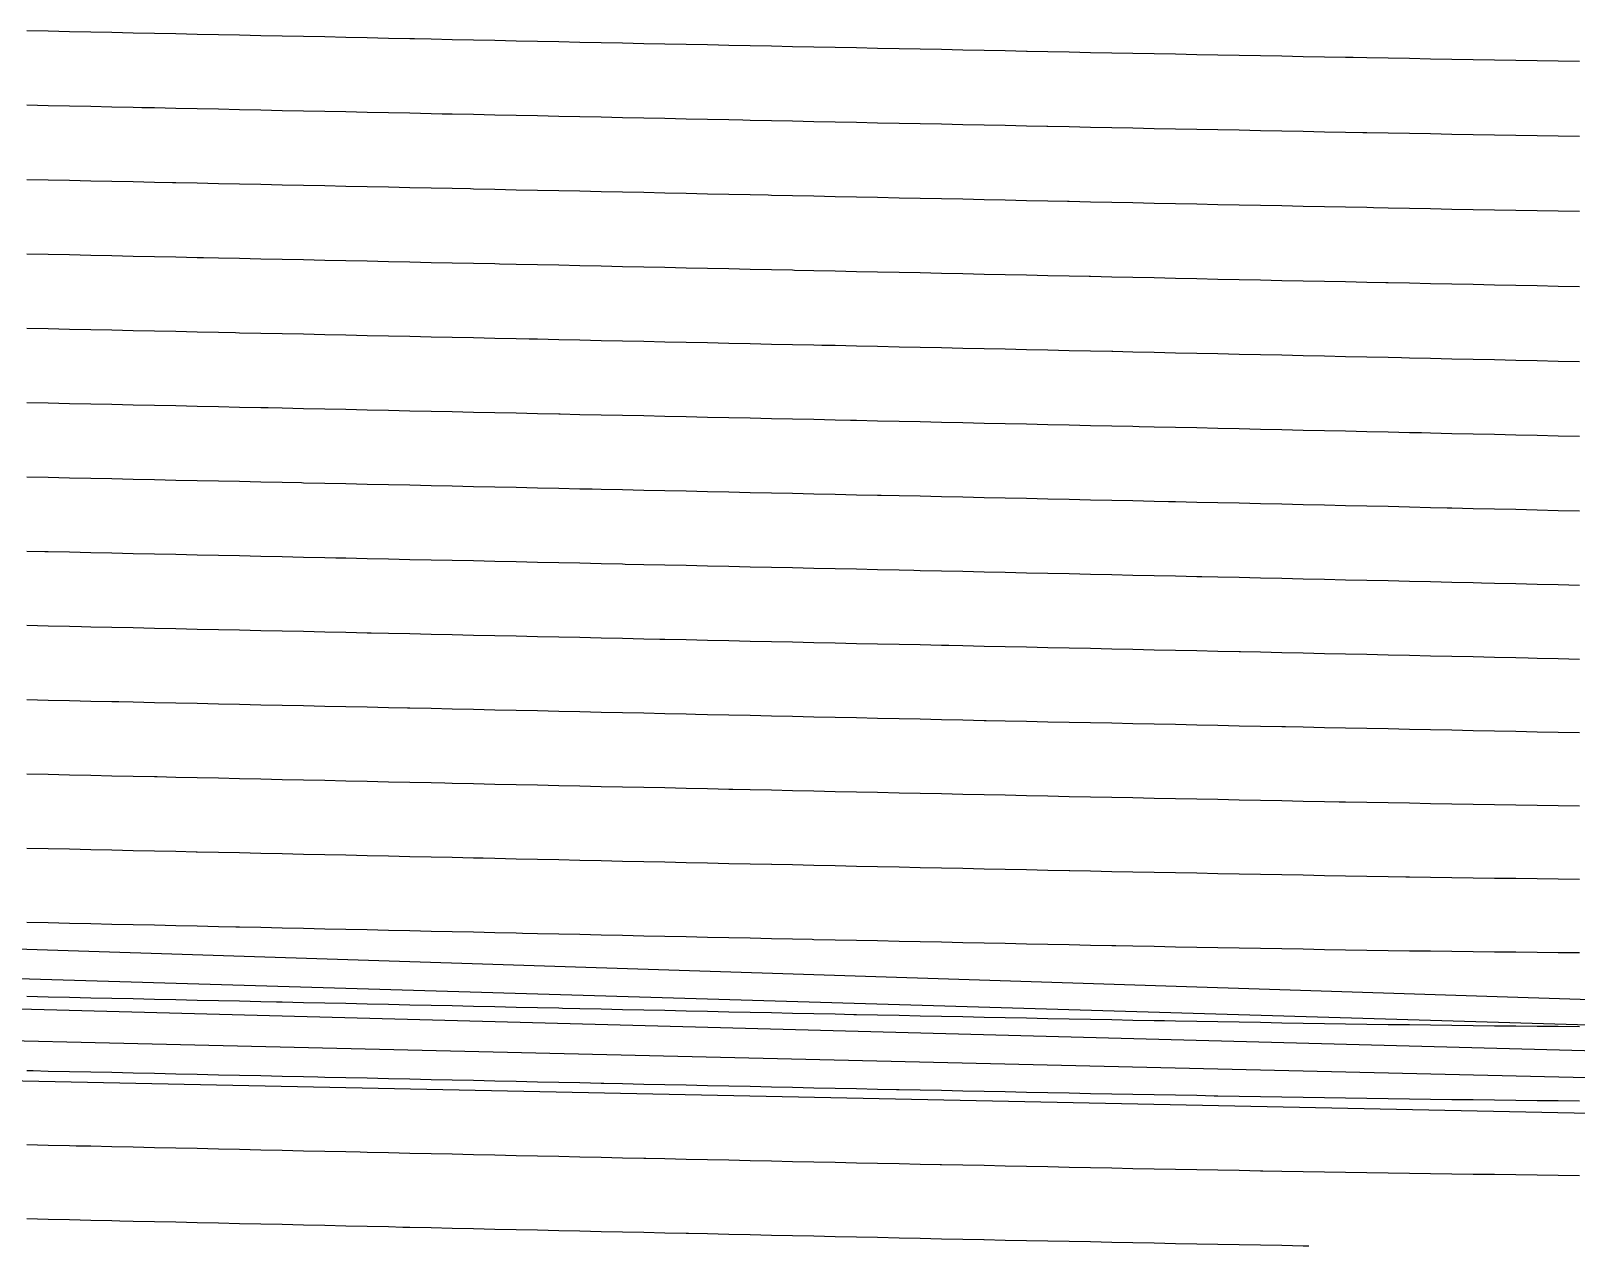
# Model space of a CAD drawing. Header units: metres. Extents: x 3387 to 5486, y 40 to 163.
# Drawn here: x 4246.3 to 4399, y 40 to 160.1 of the extents above; entities that cross this region are included whole.
import ezdxf

# ---------------------------------------------------------------- set-up
doc = ezdxf.new("R2010")
doc.units = ezdxf.units.M
for name, color, linetype in [('Contour_Level_10', 7, 'Continuous'), ('Contour_Level_11', 7, 'Continuous'), ('Contour_Level_12', 7, 'Continuous'), ('Contour_Level_13', 7, 'Continuous'), ('Contour_Level_14', 7, 'Continuous'), ('Contour_Level_15', 7, 'Continuous'), ('Contour_Level_16', 7, 'Continuous'), ('Contour_Level_17', 7, 'Continuous'), ('Contour_Level_18', 7, 'Continuous'), ('Contour_Level_19', 7, 'Continuous'), ('Contour_Level_20', 7, 'Continuous'), ('Contour_Level_21', 7, 'Continuous'), ('Contour_Level_22', 7, 'Continuous'), ('Contour_Level_23', 7, 'Continuous'), ('Contour_Level_5', 7, 'Continuous'), ('Contour_Level_6', 7, 'Continuous'), ('Contour_Level_7', 7, 'Continuous'), ('Contour_Level_8', 7, 'Continuous'), ('Contour_Level_9', 7, 'Continuous')]:
    doc.layers.add(name, color=color, linetype=linetype)

msp = doc.modelspace()

# ---------------------------------------------------------------- linework, layer by layer
at = {"layer": 'Contour_Level_10'}
msp.add_lwpolyline([(4399.33, 119.99), (4397.23, 120.04), (4395.13, 120.09), (4393.03, 120.14), (4390.93, 120.19), (4388.83, 120.24), (4386.72, 120.28), (4384.62, 120.33), (4383.7, 120.35), (4382.52, 120.38), (4380.42, 120.43), (4378.32, 120.47), (4376.22, 120.52), (4374.12, 120.57), (4372.02, 120.61), (4369.92, 120.66), (4367.81, 120.71), (4365.71, 120.75), (4363.61, 120.8), (4361.51, 120.85), (4359.41, 120.89), (4357.31, 120.94), (4355.82, 120.97), (4355.21, 120.98), (4353.11, 121.03), (4351.01, 121.07), (4348.9, 121.12), (4346.8, 121.17), (4344.7, 121.21), (4342.6, 121.26), (4340.5, 121.3), (4338.4, 121.35), (4336.3, 121.39), (4334.2, 121.44), (4332.1, 121.48), (4329.99, 121.53), (4327.89, 121.58), (4327.32, 121.59), (4325.79, 121.62), (4323.69, 121.67), (4321.59, 121.71), (4319.49, 121.76), (4317.39, 121.8), (4315.29, 121.85), (4313.19, 121.89), (4311.08, 121.94), (4308.98, 121.98), (4306.88, 122.03), (4304.78, 122.07), (4302.68, 122.12), (4300.58, 122.16), (4298.63, 122.21), (4298.48, 122.21), (4296.38, 122.25), (4294.28, 122.3), (4292.17, 122.34), (4290.07, 122.39), (4287.97, 122.43), (4285.87, 122.48), (4283.77, 122.52), (4281.67, 122.57), (4279.57, 122.61), (4277.47, 122.66), (4275.37, 122.7), (4273.26, 122.75), (4271.16, 122.79), (4269.78, 122.82), (4269.06, 122.84), (4266.96, 122.88), (4264.86, 122.93), (4262.76, 122.97), (4260.66, 123.02), (4258.56, 123.06), (4256.46, 123.11), (4254.35, 123.15), (4252.25, 123.2), (4250.15, 123.24), (4248.05, 123.29), (4245.95, 123.33)], dxfattribs=at)
at = {"layer": 'Contour_Level_11'}
msp.add_lwpolyline([(4399.33, 112.62), (4397.23, 112.67), (4395.13, 112.72), (4393.03, 112.78), (4390.93, 112.83), (4388.83, 112.87), (4386.72, 112.92), (4386.26, 112.93), (4384.62, 112.97), (4382.52, 113.02), (4380.42, 113.07), (4378.32, 113.12), (4376.22, 113.16), (4374.12, 113.21), (4372.02, 113.26), (4369.92, 113.31), (4367.81, 113.35), (4365.71, 113.4), (4363.61, 113.45), (4361.51, 113.49), (4359.41, 113.54), (4358.73, 113.55), (4357.31, 113.58), (4355.21, 113.63), (4353.11, 113.68), (4351.01, 113.72), (4348.9, 113.77), (4346.8, 113.81), (4344.7, 113.86), (4342.6, 113.9), (4340.5, 113.95), (4338.4, 114), (4336.3, 114.04), (4334.2, 114.09), (4332.1, 114.13), (4330.34, 114.17), (4329.99, 114.18), (4327.89, 114.22), (4325.79, 114.27), (4323.69, 114.32), (4321.59, 114.36), (4319.49, 114.41), (4317.39, 114.45), (4315.29, 114.5), (4313.19, 114.54), (4311.08, 114.59), (4308.98, 114.63), (4306.88, 114.68), (4304.78, 114.72), (4302.68, 114.77), (4301.78, 114.79), (4300.58, 114.81), (4298.48, 114.86), (4296.38, 114.91), (4294.28, 114.95), (4292.17, 115), (4290.07, 115.04), (4287.97, 115.09), (4285.87, 115.13), (4283.77, 115.18), (4281.67, 115.22), (4279.57, 115.27), (4277.47, 115.31), (4275.37, 115.36), (4273.26, 115.4), (4273.09, 115.41), (4271.16, 115.45), (4269.06, 115.49), (4266.96, 115.54), (4264.86, 115.58), (4262.76, 115.63), (4260.66, 115.67), (4258.56, 115.72), (4256.46, 115.76), (4254.35, 115.81), (4252.25, 115.85), (4250.15, 115.9), (4248.05, 115.94), (4245.95, 115.99)], dxfattribs=at)
at = {"layer": 'Contour_Level_12'}
msp.add_lwpolyline([(4399.33, 105.28), (4397.23, 105.34), (4395.13, 105.39), (4393.03, 105.44), (4390.93, 105.49), (4389.64, 105.52), (4388.83, 105.54), (4386.72, 105.59), (4384.62, 105.63), (4382.52, 105.68), (4380.42, 105.73), (4378.32, 105.78), (4376.22, 105.82), (4374.12, 105.87), (4372.02, 105.92), (4369.92, 105.96), (4367.81, 106.01), (4365.71, 106.06), (4363.61, 106.1), (4362.02, 106.14), (4361.51, 106.15), (4359.41, 106.19), (4357.31, 106.24), (4355.21, 106.28), (4353.11, 106.33), (4351.01, 106.38), (4348.9, 106.42), (4346.8, 106.47), (4344.7, 106.51), (4342.6, 106.56), (4340.5, 106.6), (4338.4, 106.65), (4336.3, 106.69), (4334.2, 106.74), (4333.56, 106.75), (4332.1, 106.79), (4329.99, 106.83), (4327.89, 106.88), (4325.79, 106.92), (4323.69, 106.97), (4321.59, 107.01), (4319.49, 107.06), (4317.39, 107.1), (4315.29, 107.15), (4313.19, 107.2), (4311.08, 107.24), (4308.98, 107.29), (4306.88, 107.33), (4305.05, 107.37), (4304.78, 107.38), (4302.68, 107.42), (4300.58, 107.47), (4298.48, 107.51), (4296.38, 107.56), (4294.28, 107.61), (4292.17, 107.65), (4290.07, 107.7), (4287.97, 107.74), (4285.87, 107.79), (4283.77, 107.83), (4281.67, 107.88), (4279.57, 107.92), (4277.47, 107.97), (4276.48, 107.99), (4275.37, 108.01), (4273.26, 108.06), (4271.16, 108.1), (4269.06, 108.15), (4266.96, 108.2), (4264.86, 108.24), (4262.76, 108.29), (4260.66, 108.33), (4258.56, 108.38), (4256.46, 108.42), (4254.35, 108.47), (4252.25, 108.51), (4250.15, 108.56), (4248.05, 108.6), (4247.72, 108.61), (4245.95, 108.65)], dxfattribs=at)
at = {"layer": 'Contour_Level_13'}
msp.add_lwpolyline([(4399.33, 97.98), (4397.23, 98.03), (4395.13, 98.08), (4394.25, 98.1), (4393.03, 98.13), (4390.93, 98.18), (4388.83, 98.22), (4386.72, 98.27), (4384.62, 98.31), (4382.52, 98.36), (4380.42, 98.41), (4378.32, 98.45), (4376.22, 98.5), (4374.12, 98.54), (4372.02, 98.59), (4369.92, 98.63), (4367.81, 98.68), (4365.82, 98.72), (4365.71, 98.72), (4363.61, 98.77), (4361.51, 98.81), (4359.41, 98.86), (4357.31, 98.9), (4355.21, 98.95), (4353.11, 98.99), (4351.01, 99.04), (4348.9, 99.08), (4346.8, 99.13), (4344.7, 99.17), (4342.6, 99.22), (4340.5, 99.26), (4338.4, 99.31), (4337.01, 99.34), (4336.3, 99.35), (4334.2, 99.4), (4332.1, 99.44), (4329.99, 99.49), (4327.89, 99.53), (4325.79, 99.58), (4323.69, 99.62), (4321.59, 99.67), (4319.49, 99.72), (4317.39, 99.76), (4315.29, 99.81), (4313.19, 99.85), (4311.08, 99.9), (4308.98, 99.94), (4308.46, 99.95), (4306.88, 99.99), (4304.78, 100.03), (4302.68, 100.08), (4300.58, 100.13), (4298.48, 100.17), (4296.38, 100.22), (4294.28, 100.26), (4292.17, 100.31), (4290.07, 100.35), (4287.97, 100.4), (4285.87, 100.44), (4283.77, 100.49), (4281.67, 100.54), (4279.97, 100.57), (4279.57, 100.58), (4277.47, 100.63), (4275.37, 100.67), (4273.26, 100.72), (4271.16, 100.76), (4269.06, 100.81), (4266.96, 100.85), (4264.86, 100.9), (4262.76, 100.94), (4260.66, 100.99), (4258.56, 101.04), (4256.46, 101.08), (4254.35, 101.13), (4252.25, 101.17), (4251.34, 101.19), (4250.15, 101.22), (4248.05, 101.26), (4245.95, 101.31)], dxfattribs=at)
at = {"layer": 'Contour_Level_14'}
msp.add_lwpolyline([(4399.33, 90.72), (4397.23, 90.76), (4395.13, 90.8), (4393.03, 90.84), (4390.93, 90.89), (4388.83, 90.93), (4386.72, 90.97), (4384.62, 91.01), (4382.52, 91.05), (4380.42, 91.1), (4378.32, 91.14), (4376.22, 91.18), (4374.12, 91.22), (4372.02, 91.27), (4370.27, 91.3), (4369.92, 91.31), (4367.81, 91.35), (4365.71, 91.39), (4363.61, 91.44), (4361.51, 91.48), (4359.41, 91.53), (4357.31, 91.57), (4355.21, 91.61), (4353.11, 91.66), (4351.01, 91.7), (4348.9, 91.75), (4346.8, 91.79), (4344.7, 91.83), (4342.6, 91.88), (4340.71, 91.92), (4340.5, 91.92), (4338.4, 91.97), (4336.3, 92.01), (4334.2, 92.06), (4332.1, 92.1), (4329.99, 92.15), (4327.89, 92.19), (4325.79, 92.24), (4323.69, 92.28), (4321.59, 92.33), (4319.49, 92.38), (4317.39, 92.42), (4315.29, 92.47), (4313.19, 92.51), (4312, 92.54), (4311.08, 92.56), (4308.98, 92.6), (4306.88, 92.65), (4304.78, 92.69), (4302.68, 92.74), (4300.58, 92.79), (4298.48, 92.83), (4296.38, 92.88), (4294.28, 92.92), (4292.17, 92.97), (4290.07, 93.01), (4287.97, 93.06), (4285.87, 93.11), (4283.77, 93.15), (4283.55, 93.16), (4281.67, 93.2), (4279.57, 93.24), (4277.47, 93.29), (4275.37, 93.33), (4273.26, 93.38), (4271.16, 93.42), (4269.06, 93.47), (4266.96, 93.52), (4264.86, 93.56), (4262.76, 93.61), (4260.66, 93.65), (4258.56, 93.7), (4256.46, 93.74), (4255.04, 93.77), (4254.35, 93.79), (4252.25, 93.83), (4250.15, 93.88), (4248.05, 93.92), (4245.95, 93.97)], dxfattribs=at)
at = {"layer": 'Contour_Level_15'}
msp.add_lwpolyline([(4399.33, 83.48), (4397.23, 83.51), (4395.13, 83.54), (4393.03, 83.58), (4390.93, 83.61), (4388.83, 83.65), (4386.72, 83.68), (4384.62, 83.72), (4382.52, 83.76), (4380.42, 83.79), (4378.32, 83.83), (4376.22, 83.87), (4375.59, 83.88), (4374.12, 83.91), (4372.02, 83.95), (4369.92, 83.99), (4367.81, 84.03), (4365.71, 84.07), (4363.61, 84.12), (4361.51, 84.16), (4359.41, 84.2), (4357.31, 84.24), (4355.21, 84.29), (4353.11, 84.33), (4351.01, 84.37), (4348.9, 84.41), (4346.8, 84.46), (4344.7, 84.5), (4344.7, 84.5), (4342.6, 84.55), (4340.5, 84.59), (4338.4, 84.63), (4336.3, 84.68), (4334.2, 84.72), (4332.1, 84.77), (4329.99, 84.81), (4327.89, 84.86), (4325.79, 84.9), (4323.69, 84.95), (4321.59, 84.99), (4319.49, 85.04), (4317.39, 85.08), (4315.69, 85.12), (4315.29, 85.13), (4313.19, 85.17), (4311.08, 85.22), (4308.98, 85.27), (4306.88, 85.31), (4304.78, 85.36), (4302.68, 85.4), (4300.58, 85.45), (4298.48, 85.49), (4296.38, 85.54), (4294.28, 85.59), (4292.17, 85.63), (4290.07, 85.68), (4287.97, 85.72), (4287.23, 85.74), (4285.87, 85.77), (4283.77, 85.81), (4281.67, 85.86), (4279.57, 85.91), (4277.47, 85.95), (4275.37, 86), (4273.26, 86.04), (4271.16, 86.09), (4269.06, 86.13), (4266.96, 86.18), (4264.86, 86.23), (4262.76, 86.27), (4260.66, 86.32), (4258.81, 86.36), (4258.56, 86.36), (4256.46, 86.41), (4254.35, 86.45), (4252.25, 86.5), (4250.15, 86.54), (4248.05, 86.59), (4245.95, 86.64)], dxfattribs=at)
at = {"layer": 'Contour_Level_16'}
msp.add_lwpolyline([(4399.33, 76.24), (4397.23, 76.26), (4395.13, 76.28), (4393.03, 76.31), (4390.93, 76.34), (4388.83, 76.37), (4386.72, 76.4), (4384.62, 76.43), (4382.52, 76.46), (4382.17, 76.47), (4380.42, 76.5), (4378.32, 76.53), (4376.22, 76.57), (4374.12, 76.6), (4372.02, 76.64), (4369.92, 76.68), (4367.81, 76.72), (4365.71, 76.76), (4363.61, 76.8), (4361.51, 76.84), (4359.41, 76.88), (4357.31, 76.92), (4355.21, 76.96), (4353.11, 77), (4351.01, 77.04), (4348.97, 77.09), (4348.9, 77.09), (4346.8, 77.13), (4344.7, 77.17), (4342.6, 77.22), (4340.5, 77.26), (4338.4, 77.3), (4336.3, 77.35), (4334.2, 77.39), (4332.1, 77.44), (4329.99, 77.48), (4327.89, 77.52), (4325.79, 77.57), (4323.69, 77.61), (4321.59, 77.66), (4319.53, 77.7), (4319.49, 77.7), (4317.39, 77.75), (4315.29, 77.79), (4313.19, 77.84), (4311.08, 77.89), (4308.98, 77.93), (4306.88, 77.98), (4304.78, 78.02), (4302.68, 78.07), (4300.58, 78.11), (4298.48, 78.16), (4296.38, 78.2), (4294.28, 78.25), (4292.17, 78.3), (4291.01, 78.32), (4290.07, 78.34), (4287.97, 78.39), (4285.87, 78.43), (4283.77, 78.48), (4281.67, 78.53), (4279.57, 78.57), (4277.47, 78.62), (4275.37, 78.66), (4273.26, 78.71), (4271.16, 78.75), (4269.06, 78.8), (4266.96, 78.85), (4264.86, 78.89), (4262.76, 78.94), (4262.67, 78.94), (4260.66, 78.98), (4258.56, 79.03), (4256.46, 79.07), (4254.35, 79.12), (4252.25, 79.17), (4250.15, 79.21), (4248.05, 79.26), (4245.95, 79.3)], dxfattribs=at)
at = {"layer": 'Contour_Level_17'}
msp.add_lwpolyline([(4399.33, 68.98), (4397.23, 68.99), (4395.13, 69.01), (4393.03, 69.03), (4391.03, 69.05), (4390.93, 69.05), (4388.83, 69.08), (4386.72, 69.1), (4384.62, 69.13), (4382.52, 69.16), (4380.42, 69.19), (4378.32, 69.22), (4376.22, 69.26), (4374.12, 69.29), (4372.02, 69.33), (4369.92, 69.36), (4367.81, 69.4), (4365.71, 69.44), (4363.61, 69.48), (4361.51, 69.52), (4359.41, 69.55), (4357.31, 69.59), (4355.21, 69.64), (4353.53, 69.67), (4353.11, 69.68), (4351.01, 69.72), (4348.9, 69.76), (4346.8, 69.8), (4344.7, 69.84), (4342.6, 69.89), (4340.5, 69.93), (4338.4, 69.97), (4336.3, 70.02), (4334.2, 70.06), (4332.1, 70.11), (4329.99, 70.15), (4327.89, 70.19), (4325.79, 70.24), (4323.69, 70.28), (4323.52, 70.29), (4321.59, 70.33), (4319.49, 70.37), (4317.39, 70.42), (4315.29, 70.46), (4313.19, 70.51), (4311.08, 70.55), (4308.98, 70.6), (4306.88, 70.64), (4304.78, 70.69), (4302.68, 70.74), (4300.58, 70.78), (4298.48, 70.83), (4296.38, 70.87), (4294.89, 70.9), (4294.28, 70.92), (4292.17, 70.96), (4290.07, 71.01), (4287.97, 71.06), (4285.87, 71.1), (4283.77, 71.15), (4281.67, 71.19), (4279.57, 71.24), (4277.47, 71.29), (4275.37, 71.33), (4273.26, 71.38), (4271.16, 71.42), (4269.06, 71.47), (4266.96, 71.51), (4266.6, 71.52), (4264.86, 71.56), (4262.76, 71.61), (4260.66, 71.65), (4258.56, 71.7), (4256.46, 71.74), (4254.35, 71.79), (4252.25, 71.84), (4250.15, 71.88), (4248.05, 71.93), (4245.95, 71.97)], dxfattribs=at)
at = {"layer": 'Contour_Level_18'}
msp.add_lwpolyline([(4399.33, 61.67), (4397.23, 61.69), (4395.13, 61.7), (4393.03, 61.72), (4390.93, 61.74), (4388.83, 61.77), (4386.72, 61.79), (4384.62, 61.82), (4382.52, 61.85), (4380.42, 61.88), (4378.32, 61.91), (4376.22, 61.94), (4374.12, 61.97), (4372.02, 62.01), (4369.92, 62.04), (4367.81, 62.08), (4365.71, 62.12), (4363.61, 62.15), (4361.51, 62.19), (4359.41, 62.23), (4358.32, 62.25), (4357.31, 62.27), (4355.21, 62.31), (4353.11, 62.35), (4351.01, 62.39), (4348.9, 62.43), (4346.8, 62.47), (4344.7, 62.52), (4342.6, 62.56), (4340.5, 62.6), (4338.4, 62.65), (4336.3, 62.69), (4334.2, 62.73), (4332.1, 62.78), (4329.99, 62.82), (4327.89, 62.86), (4327.63, 62.87), (4325.79, 62.91), (4323.69, 62.95), (4321.59, 63), (4319.49, 63.04), (4317.39, 63.09), (4315.29, 63.13), (4313.19, 63.18), (4311.08, 63.22), (4308.98, 63.27), (4306.88, 63.31), (4304.78, 63.36), (4302.68, 63.4), (4300.58, 63.45), (4298.87, 63.49), (4298.48, 63.5), (4296.38, 63.54), (4294.28, 63.59), (4292.17, 63.63), (4290.07, 63.68), (4287.97, 63.73), (4285.87, 63.77), (4283.77, 63.82), (4281.67, 63.86), (4279.57, 63.91), (4277.47, 63.96), (4275.37, 64), (4273.26, 64.05), (4271.16, 64.09), (4270.62, 64.11), (4269.06, 64.14), (4266.96, 64.19), (4264.86, 64.23), (4262.76, 64.28), (4260.66, 64.32), (4258.56, 64.37), (4256.46, 64.42), (4254.35, 64.46), (4252.25, 64.51), (4250.15, 64.55), (4248.05, 64.6), (4245.95, 64.65)], dxfattribs=at)
at = {"layer": 'Contour_Level_19'}
for points in [[(3386.6, 97), (5157.42, 40)], [(4399.33, 54.33), (4397.23, 54.35), (4395.13, 54.37), (4393.03, 54.39), (4390.93, 54.41), (4388.83, 54.44), (4386.72, 54.46), (4384.62, 54.49), (4382.52, 54.52), (4380.42, 54.55), (4378.32, 54.58), (4376.22, 54.61), (4374.12, 54.65), (4372.02, 54.68), (4369.92, 54.72), (4367.81, 54.75), (4365.71, 54.79), (4363.61, 54.83), (4363.22, 54.83), (4361.51, 54.87), (4359.41, 54.9), (4357.31, 54.94), (4355.21, 54.98), (4353.11, 55.02), (4351.01, 55.06), (4348.9, 55.11), (4346.8, 55.15), (4344.7, 55.19), (4342.6, 55.23), (4340.5, 55.27), (4338.4, 55.32), (4336.3, 55.36), (4334.2, 55.4), (4332.1, 55.45), (4331.86, 55.45), (4329.99, 55.49), (4327.89, 55.54), (4325.79, 55.58), (4323.69, 55.62), (4321.59, 55.67), (4319.49, 55.71), (4317.39, 55.76), (4315.29, 55.8), (4313.19, 55.85), (4311.08, 55.89), (4308.98, 55.94), (4306.88, 55.98), (4304.78, 56.03), (4302.94, 56.07), (4302.68, 56.08), (4300.58, 56.12), (4298.48, 56.17), (4296.38, 56.21), (4294.28, 56.26), (4292.17, 56.31), (4290.07, 56.35), (4287.97, 56.4), (4285.87, 56.44), (4283.77, 56.49), (4281.67, 56.54), (4279.57, 56.58), (4277.47, 56.63), (4275.37, 56.67), (4274.7, 56.69), (4273.26, 56.72), (4271.16, 56.77), (4269.06, 56.81), (4266.96, 56.86), (4264.86, 56.9), (4262.76, 56.95), (4260.66, 57), (4258.56, 57.04), (4256.46, 57.09), (4254.35, 57.14), (4252.25, 57.18), (4250.15, 57.23), (4248.05, 57.27), (4246.56, 57.31), (4245.95, 57.32)]]:
    msp.add_lwpolyline(points, dxfattribs=at)
at = {"layer": 'Contour_Level_20'}
for points in [[(3386.6, 91.76), (5141.49, 40)], [(4399.33, 46.96), (4397.23, 46.98), (4395.13, 47.01), (4393.03, 47.03), (4390.93, 47.06), (4388.83, 47.09), (4386.72, 47.12), (4384.62, 47.15), (4382.52, 47.18), (4380.42, 47.21), (4378.32, 47.24), (4376.22, 47.28), (4374.12, 47.31), (4372.02, 47.35), (4369.92, 47.38), (4368.05, 47.42), (4367.81, 47.42), (4365.71, 47.46), (4363.61, 47.5), (4361.51, 47.54), (4359.41, 47.57), (4357.31, 47.61), (4355.21, 47.65), (4353.11, 47.69), (4351.01, 47.74), (4348.9, 47.78), (4346.8, 47.82), (4344.7, 47.86), (4342.6, 47.9), (4340.5, 47.95), (4338.4, 47.99), (4336.3, 48.03), (4336.15, 48.04), (4334.2, 48.08), (4332.1, 48.12), (4329.99, 48.16), (4327.89, 48.21), (4325.79, 48.25), (4323.69, 48.3), (4321.59, 48.34), (4319.49, 48.39), (4317.39, 48.43), (4315.29, 48.48), (4313.19, 48.52), (4311.08, 48.57), (4308.98, 48.61), (4307.08, 48.65), (4306.88, 48.66), (4304.78, 48.7), (4302.68, 48.75), (4300.58, 48.79), (4298.48, 48.84), (4296.38, 48.89), (4294.28, 48.93), (4292.17, 48.98), (4290.07, 49.02), (4287.97, 49.07), (4285.87, 49.12), (4283.77, 49.16), (4281.67, 49.21), (4279.57, 49.26), (4278.86, 49.27), (4277.47, 49.3), (4275.37, 49.35), (4273.26, 49.39), (4271.16, 49.44), (4269.06, 49.49), (4266.96, 49.53), (4264.86, 49.58), (4262.76, 49.63), (4260.66, 49.67), (4258.56, 49.72), (4256.46, 49.77), (4254.35, 49.81), (4252.25, 49.86), (4250.81, 49.89), (4250.15, 49.9), (4248.05, 49.95), (4245.95, 50)]]:
    msp.add_lwpolyline(points, dxfattribs=at)
at = {"layer": 'Contour_Level_21'}
for points in [[(3386.6, 86.31), (5126, 40)], [(4372.59, 40), (4372.02, 40.01), (4369.92, 40.05), (4367.81, 40.09), (4365.71, 40.12), (4363.61, 40.16), (4361.51, 40.2), (4359.41, 40.24), (4357.31, 40.28), (4355.21, 40.32), (4353.11, 40.36), (4351.01, 40.41), (4348.9, 40.45), (4346.8, 40.49), (4344.7, 40.53), (4342.6, 40.57), (4340.5, 40.62), (4340.48, 40.62), (4338.4, 40.66), (4336.3, 40.7), (4334.2, 40.75), (4332.1, 40.79), (4329.99, 40.84), (4327.89, 40.88), (4325.79, 40.93), (4323.69, 40.97), (4321.59, 41.01), (4319.49, 41.06), (4317.39, 41.1), (4315.29, 41.15), (4313.19, 41.2), (4311.3, 41.24), (4311.08, 41.24), (4308.98, 41.29), (4306.88, 41.33), (4304.78, 41.38), (4302.68, 41.42), (4300.58, 41.47), (4298.48, 41.52), (4296.38, 41.56), (4294.28, 41.61), (4292.17, 41.65), (4290.07, 41.7), (4287.97, 41.75), (4285.87, 41.79), (4283.77, 41.84), (4283.09, 41.85), (4281.67, 41.89), (4279.57, 41.93), (4277.47, 41.98), (4275.37, 42.02), (4273.26, 42.07), (4271.16, 42.12), (4269.06, 42.16), (4266.96, 42.21), (4264.86, 42.26), (4262.76, 42.3), (4260.66, 42.35), (4258.56, 42.4), (4256.46, 42.44), (4255.13, 42.47), (4254.35, 42.49), (4252.25, 42.54), (4250.15, 42.58), (4248.05, 42.63), (4245.95, 42.68)]]:
    msp.add_lwpolyline(points, dxfattribs=at)
at = {"layer": 'Contour_Level_22'}
msp.add_lwpolyline([(3386.6, 80.45), (5110.37, 40)], dxfattribs=at)
at = {"layer": 'Contour_Level_23'}
msp.add_lwpolyline([(3386.6, 74.05), (5037.4, 40)], dxfattribs=at)
at = {"layer": 'Contour_Level_5'}
msp.add_lwpolyline([(4399.33, 157.07), (4397.23, 157.1), (4395.13, 157.13), (4393.03, 157.16), (4390.93, 157.2), (4388.83, 157.23), (4386.72, 157.27), (4384.62, 157.3), (4382.52, 157.34), (4380.42, 157.38), (4378.32, 157.41), (4376.98, 157.44), (4376.22, 157.45), (4374.12, 157.49), (4372.02, 157.53), (4369.92, 157.57), (4367.81, 157.61), (4365.71, 157.65), (4363.61, 157.69), (4361.51, 157.73), (4359.41, 157.77), (4357.31, 157.81), (4355.21, 157.85), (4353.11, 157.89), (4351.01, 157.93), (4348.9, 157.97), (4346.8, 158.01), (4344.77, 158.06), (4344.7, 158.06), (4342.6, 158.1), (4340.5, 158.14), (4338.4, 158.18), (4336.3, 158.23), (4334.2, 158.27), (4332.1, 158.31), (4329.99, 158.35), (4327.89, 158.4), (4325.79, 158.44), (4323.69, 158.48), (4321.59, 158.52), (4319.49, 158.57), (4317.39, 158.61), (4315.29, 158.65), (4314.26, 158.67), (4313.19, 158.7), (4311.08, 158.74), (4308.98, 158.78), (4306.88, 158.82), (4304.78, 158.87), (4302.68, 158.91), (4300.58, 158.95), (4298.48, 159), (4296.38, 159.04), (4294.28, 159.08), (4292.17, 159.13), (4290.07, 159.17), (4287.97, 159.21), (4285.87, 159.26), (4284.25, 159.29), (4283.77, 159.3), (4281.67, 159.34), (4279.57, 159.39), (4277.47, 159.43), (4275.37, 159.48), (4273.26, 159.52), (4271.16, 159.56), (4269.06, 159.61), (4266.96, 159.65), (4264.86, 159.69), (4262.76, 159.74), (4260.66, 159.78), (4258.56, 159.82), (4256.46, 159.87), (4254.35, 159.91), (4254.35, 159.91), (4252.25, 159.95), (4250.15, 160), (4248.05, 160.04), (4245.95, 160.08)], dxfattribs=at)
at = {"layer": 'Contour_Level_6'}
msp.add_lwpolyline([(4399.33, 149.64), (4397.23, 149.68), (4395.13, 149.71), (4393.03, 149.75), (4390.93, 149.78), (4388.83, 149.82), (4386.72, 149.86), (4384.62, 149.9), (4382.52, 149.93), (4380.42, 149.97), (4378.32, 150.01), (4377.91, 150.02), (4376.22, 150.05), (4374.12, 150.09), (4372.02, 150.13), (4369.92, 150.17), (4367.81, 150.22), (4365.71, 150.26), (4363.61, 150.3), (4361.51, 150.34), (4359.41, 150.38), (4357.31, 150.42), (4355.21, 150.47), (4353.11, 150.51), (4351.01, 150.55), (4348.9, 150.59), (4346.8, 150.64), (4346.7, 150.64), (4344.7, 150.68), (4342.6, 150.72), (4340.5, 150.76), (4338.4, 150.81), (4336.3, 150.85), (4334.2, 150.89), (4332.1, 150.94), (4329.99, 150.98), (4327.89, 151.02), (4325.79, 151.07), (4323.69, 151.11), (4321.59, 151.15), (4319.49, 151.2), (4317.39, 151.24), (4316.68, 151.26), (4315.29, 151.29), (4313.19, 151.33), (4311.08, 151.37), (4308.98, 151.42), (4306.88, 151.46), (4304.78, 151.5), (4302.68, 151.55), (4300.58, 151.59), (4298.48, 151.63), (4296.38, 151.68), (4294.28, 151.72), (4292.17, 151.77), (4290.07, 151.81), (4287.97, 151.85), (4286.98, 151.87), (4285.87, 151.9), (4283.77, 151.94), (4281.67, 151.99), (4279.57, 152.03), (4277.47, 152.07), (4275.37, 152.12), (4273.26, 152.16), (4271.16, 152.2), (4269.06, 152.25), (4266.96, 152.29), (4264.86, 152.34), (4262.76, 152.38), (4260.66, 152.42), (4258.56, 152.47), (4257.31, 152.49), (4256.46, 152.51), (4254.35, 152.55), (4252.25, 152.6), (4250.15, 152.64), (4248.05, 152.68), (4245.95, 152.73)], dxfattribs=at)
at = {"layer": 'Contour_Level_7'}
msp.add_lwpolyline([(4399.33, 142.22), (4397.23, 142.26), (4395.13, 142.29), (4393.03, 142.33), (4390.93, 142.37), (4388.83, 142.41), (4386.72, 142.45), (4384.62, 142.49), (4382.52, 142.53), (4380.42, 142.57), (4378.96, 142.6), (4378.32, 142.62), (4376.22, 142.66), (4374.12, 142.7), (4372.02, 142.74), (4369.92, 142.78), (4367.81, 142.83), (4365.71, 142.87), (4363.61, 142.91), (4361.51, 142.96), (4359.41, 143), (4357.31, 143.04), (4355.21, 143.09), (4353.11, 143.13), (4351.01, 143.17), (4348.9, 143.22), (4348.73, 143.22), (4346.8, 143.26), (4344.7, 143.3), (4342.6, 143.35), (4340.5, 143.39), (4338.4, 143.44), (4336.3, 143.48), (4334.2, 143.52), (4332.1, 143.57), (4329.99, 143.61), (4327.89, 143.66), (4325.79, 143.7), (4323.69, 143.74), (4321.59, 143.79), (4319.49, 143.83), (4319.17, 143.84), (4317.39, 143.88), (4315.29, 143.92), (4313.19, 143.96), (4311.08, 144.01), (4308.98, 144.05), (4306.88, 144.1), (4304.78, 144.14), (4302.68, 144.19), (4300.58, 144.23), (4298.48, 144.27), (4296.38, 144.32), (4294.28, 144.36), (4292.17, 144.41), (4290.07, 144.45), (4289.77, 144.46), (4287.97, 144.5), (4285.87, 144.54), (4283.77, 144.58), (4281.67, 144.63), (4279.57, 144.67), (4277.47, 144.72), (4275.37, 144.76), (4273.26, 144.8), (4271.16, 144.85), (4269.06, 144.89), (4266.96, 144.94), (4264.86, 144.98), (4262.76, 145.02), (4260.66, 145.07), (4260.32, 145.08), (4258.56, 145.11), (4256.46, 145.16), (4254.35, 145.2), (4252.25, 145.24), (4250.15, 145.29), (4248.05, 145.33), (4245.95, 145.38)], dxfattribs=at)
at = {"layer": 'Contour_Level_8'}
msp.add_lwpolyline([(4399.33, 134.8), (4397.23, 134.84), (4395.13, 134.88), (4393.03, 134.92), (4390.93, 134.97), (4388.83, 135.01), (4386.72, 135.05), (4384.62, 135.09), (4382.52, 135.14), (4380.42, 135.18), (4380.2, 135.19), (4378.32, 135.23), (4376.22, 135.27), (4374.12, 135.31), (4372.02, 135.36), (4369.92, 135.4), (4367.81, 135.45), (4365.71, 135.49), (4363.61, 135.53), (4361.51, 135.58), (4359.41, 135.62), (4357.31, 135.67), (4355.21, 135.71), (4353.11, 135.76), (4351.01, 135.8), (4350.89, 135.8), (4348.9, 135.85), (4346.8, 135.89), (4344.7, 135.94), (4342.6, 135.98), (4340.5, 136.02), (4338.4, 136.07), (4336.3, 136.11), (4334.2, 136.16), (4332.1, 136.2), (4329.99, 136.25), (4327.89, 136.29), (4325.79, 136.34), (4323.69, 136.38), (4321.76, 136.42), (4321.59, 136.43), (4319.49, 136.47), (4317.39, 136.52), (4315.29, 136.56), (4313.19, 136.6), (4311.08, 136.65), (4308.98, 136.69), (4306.88, 136.74), (4304.78, 136.78), (4302.68, 136.83), (4300.58, 136.87), (4298.48, 136.92), (4296.38, 136.96), (4294.28, 137.01), (4292.63, 137.04), (4292.17, 137.05), (4290.07, 137.09), (4287.97, 137.14), (4285.87, 137.18), (4283.77, 137.23), (4281.67, 137.27), (4279.57, 137.32), (4277.47, 137.36), (4275.37, 137.41), (4273.26, 137.45), (4271.16, 137.49), (4269.06, 137.54), (4266.96, 137.58), (4264.86, 137.63), (4263.4, 137.66), (4262.76, 137.67), (4260.66, 137.72), (4258.56, 137.76), (4256.46, 137.8), (4254.35, 137.85), (4252.25, 137.89), (4250.15, 137.94), (4248.05, 137.98), (4245.95, 138.03)], dxfattribs=at)
at = {"layer": 'Contour_Level_9'}
msp.add_lwpolyline([(4399.33, 127.39), (4397.23, 127.43), (4395.13, 127.48), (4393.03, 127.52), (4390.93, 127.57), (4388.83, 127.61), (4386.72, 127.66), (4384.62, 127.71), (4382.52, 127.75), (4381.74, 127.77), (4380.42, 127.8), (4378.32, 127.84), (4376.22, 127.89), (4374.12, 127.93), (4372.02, 127.98), (4369.92, 128.03), (4367.81, 128.07), (4365.71, 128.12), (4363.61, 128.16), (4361.51, 128.21), (4359.41, 128.25), (4357.31, 128.3), (4355.21, 128.34), (4353.23, 128.39), (4353.11, 128.39), (4351.01, 128.43), (4348.9, 128.48), (4346.8, 128.53), (4344.7, 128.57), (4342.6, 128.62), (4340.5, 128.66), (4338.4, 128.71), (4336.3, 128.75), (4334.2, 128.8), (4332.1, 128.84), (4329.99, 128.89), (4327.89, 128.93), (4325.79, 128.98), (4324.47, 129.01), (4323.69, 129.02), (4321.59, 129.07), (4319.49, 129.11), (4317.39, 129.16), (4315.29, 129.2), (4313.19, 129.25), (4311.08, 129.29), (4308.98, 129.34), (4306.88, 129.38), (4304.78, 129.43), (4302.68, 129.47), (4300.58, 129.52), (4298.48, 129.56), (4296.38, 129.61), (4295.58, 129.62), (4294.28, 129.65), (4292.17, 129.7), (4290.07, 129.74), (4287.97, 129.79), (4285.87, 129.83), (4283.77, 129.88), (4281.67, 129.92), (4279.57, 129.96), (4277.47, 130.01), (4275.37, 130.05), (4273.26, 130.1), (4271.16, 130.14), (4269.06, 130.19), (4266.96, 130.23), (4266.55, 130.24), (4264.86, 130.28), (4262.76, 130.32), (4260.66, 130.37), (4258.56, 130.41), (4256.46, 130.46), (4254.35, 130.5), (4252.25, 130.54), (4250.15, 130.59), (4248.05, 130.63), (4245.95, 130.68)], dxfattribs=at)

doc.saveas('drawing.dxf')
